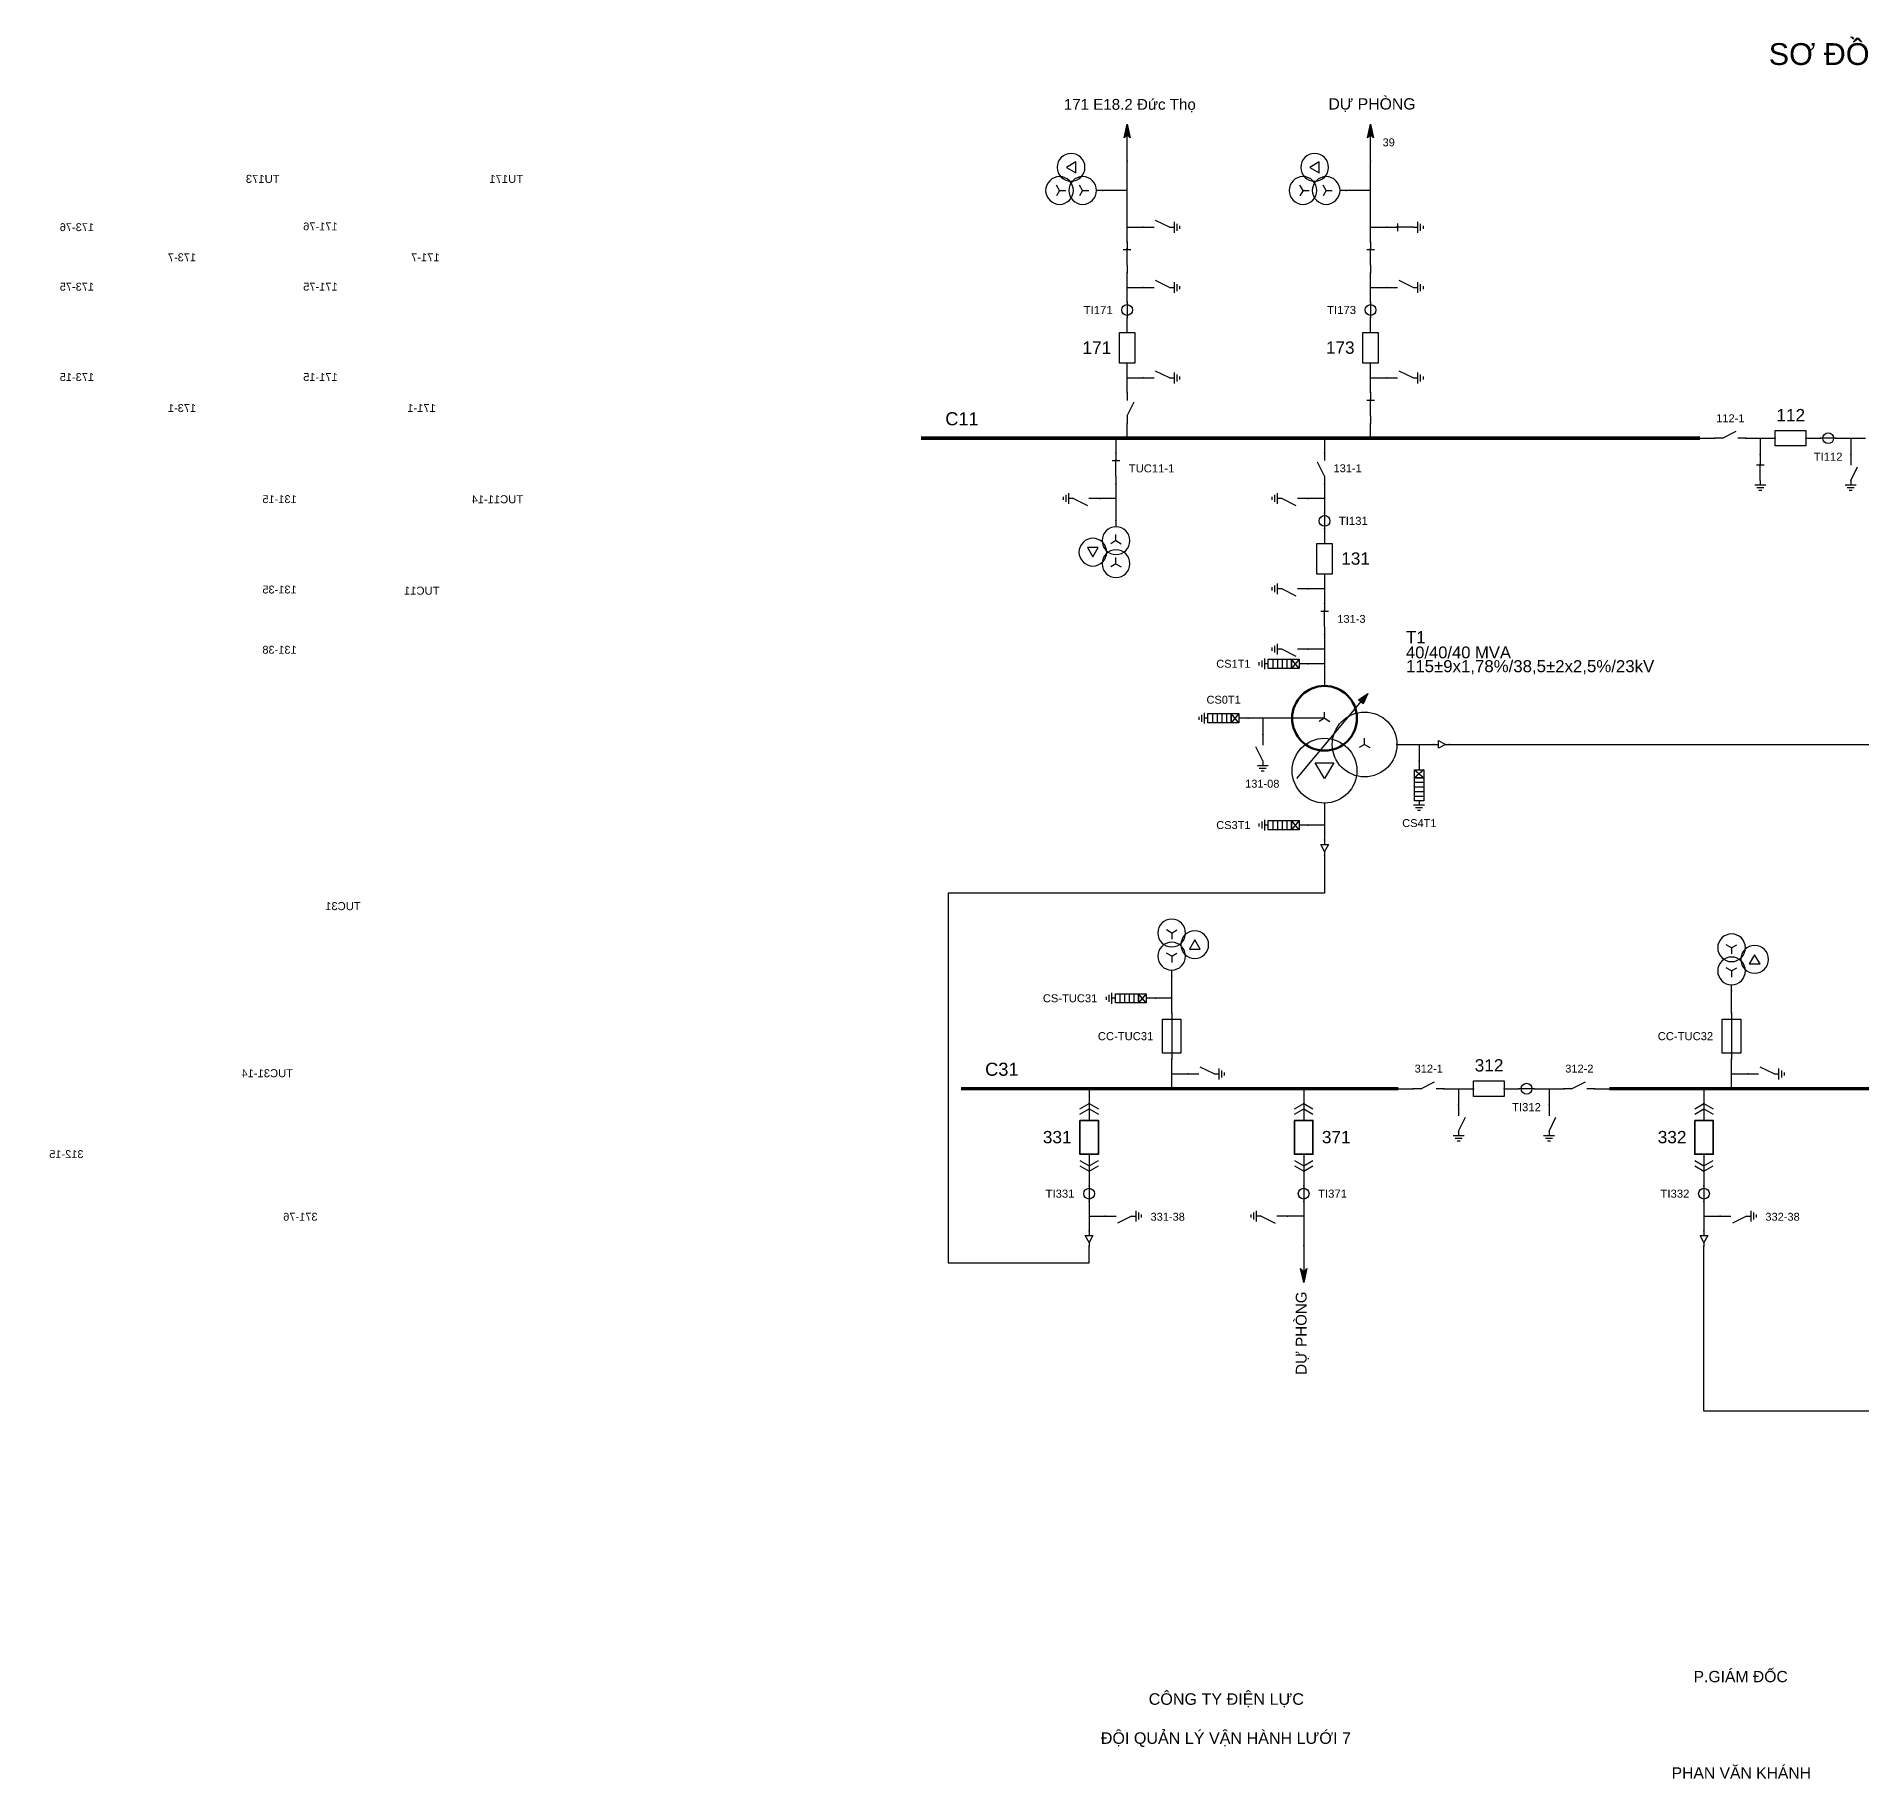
# Model space of a CAD drawing. Header units: millimetres. Extents: x -386 to 411, y 7 to 290.
# Drawn here: x -117.8 to 178.1, y 7.5 to 290 of the extents above; entities that cross this region are included whole.
import ezdxf

# ---------------------------------------------------------------- set-up
doc = ezdxf.new("R2010")
doc.units = ezdxf.units.MM
for name, color, linetype, lineweight in [('BUSBAR_110KV', 1, 'Continuous', 50), ('BUSBAR_35KV', 30, 'Continuous', 50), ('HV_110KV', 1, 'Continuous', 25), ('MV_22KV', 5, 'Continuous', 25), ('MV_35KV', 30, 'Continuous', 25)]:
    doc.layers.add(name, color=color, linetype=linetype, lineweight=lineweight)
doc.layers.add('SYM_PORTS', color=8, linetype='Continuous', plot=False)
doc.layers.add('TEXT', color=7, linetype='Continuous')
doc.styles.add('SLD_TEXT', font='arial.ttf')

# ---------------------------------------------------------------- blocks, each defined once
blk = doc.blocks.new('SYM_DISCONNECTOR_OPEN')
at = {"lineweight": 25}
for points in [[(0, -1.25), (-1.125, 1)], [(0, 2.5), (0, 1.25)], [(0, -1.25), (0, -2.5)]]:
    blk.add_lwpolyline(points, dxfattribs=at)
at = {"layer": 'SYM_PORTS'}
for p in [(0, 2.5), (0, -2.5)]:
    blk.add_point(p, dxfattribs=at)
blk.add_attdef('DEVICE_CODE', (1, -0.5), '', height=2)
blk = doc.blocks.new('SYM_EARTHING_SWITCH_OPEN')
at = {"lineweight": 25}
for points in [[(0, 3), (0, 1.25)], [(0, -1.25), (-1.125, 1)], [(-0.875, -2), (0.875, -2)], [(-0.5625, -2.4375), (0.5625, -2.4375)], [(-0.25, -2.875), (0.25, -2.875)], [(0, -1.25), (0, -2)]]:
    blk.add_lwpolyline(points, dxfattribs=at)
at = {"layer": 'SYM_PORTS'}
blk.add_point((0, 3), dxfattribs=at)
blk.add_attdef('DEVICE_CODE', (1.875, 0), '', height=2)
blk = doc.blocks.new('SYM_CIRCUIT_BREAKER')
at = {"lineweight": 25}
blk.add_lwpolyline([(-1.25, 2.5), (1.25, 2.5), (1.25, -2.5), (-1.25, -2.5)], close=True, dxfattribs=at)
at = {"layer": 'SYM_PORTS'}
for p in [(0, 2.5), (0, -2.5)]:
    blk.add_point(p, dxfattribs=at)
blk.add_attdef('DEVICE_CODE', (2.25, -0.5), '', height=2)
at = {"flags": 1}
blk.add_attdef('RATING', (2.25, -3.5), '', height=2, dxfattribs=at)
blk = doc.blocks.new('SYM_CURRENT_TRANSFORMER')
at = {"lineweight": 25}
blk.add_lwpolyline([(0, 1.25), (0, -1.25)], dxfattribs=at)
blk.add_circle((0, 0), 0.875, dxfattribs=at)
at = {"layer": 'SYM_PORTS'}
for p in [(0, 1.25), (0, -1.25)]:
    blk.add_point(p, dxfattribs=at)
blk.add_attdef('DEVICE_CODE', (1.875, -1.75), '', height=2)
at = {"flags": 1}
blk.add_attdef('RATIO', (1.875, -4.75), '', height=2, dxfattribs=at)
blk = doc.blocks.new('SYM_DISCONNECTOR_CLOSED')
at = {"lineweight": 25}
for points in [[(-0.625, 1.25), (0.625, 1.25)], [(0, 2.5), (0, 1.25)], [(0, -1.25), (0, 1.5)], [(0, -1.25), (0, -2.5)]]:
    blk.add_lwpolyline(points, dxfattribs=at)
at = {"layer": 'SYM_PORTS'}
for p in [(0, 2.5), (0, -2.5)]:
    blk.add_point(p, dxfattribs=at)
blk.add_attdef('DEVICE_CODE', (1.625, -0.5), '', height=2)
blk = doc.blocks.new('SYM_VOLTAGE_TRANSFORMER')
at = {"lineweight": 25}
for points in [[(0, 4.625), (0, 3.625)], [(0, 1.375), (-0.8625, 0.875)], [(0, 1.375), (0, 2.375)], [(0, 1.375), (0.8625, 0.875)], [(0, -2.375), (-0.8625, -2.875)], [(0, -2.375), (0, -1.375)], [(0, -2.375), (0.8625, -2.875)]]:
    blk.add_lwpolyline(points, dxfattribs=at)
blk.add_lwpolyline([(2.875, 0.25), (4.625, 0.25), (3.75, -1.25)], close=True, dxfattribs=at)
for centre in [(0, 1.375), (3.75, -0.5), (0, -2.375)]:
    blk.add_circle(centre, 2.25, dxfattribs=at)
at = {"layer": 'SYM_PORTS'}
blk.add_point((0, 4.625), dxfattribs=at)
blk.add_attdef('DEVICE_CODE', (7, 1.625), '', height=2)
at = {"flags": 1}
blk.add_attdef('RATIO', (7, -1.375), '', height=2, dxfattribs=at)
blk = doc.blocks.new('SYM_LINE_FEEDER_ARROW')
blk.add_hatch(color=7).paths.add_polyline_path([(0, -3), (-0.5, -0.75), (0, -1.25), (0.5, -0.75)])
at = {"lineweight": 25}
blk.add_lwpolyline([(0, 3), (0, -1.25)], dxfattribs=at)
blk.add_lwpolyline([(0, -3), (-0.5, -0.75), (0, -1.25), (0.5, -0.75)], close=True, dxfattribs=at)
at = {"layer": 'SYM_PORTS'}
blk.add_point((0, 3), dxfattribs=at)
blk.add_attdef('LINE_NAME', (1.5, 0), '', height=2)
blk = doc.blocks.new('SYM_EARTHING_SWITCH_CLOSED')
at = {"lineweight": 25}
for points in [[(0, 3), (0, 1.25)], [(-0.625, 1.25), (0.625, 1.25)], [(0, -1.25), (0, 1.5)], [(-0.875, -2), (0.875, -2)], [(-0.5625, -2.4375), (0.5625, -2.4375)], [(-0.25, -2.875), (0.25, -2.875)], [(0, -1.25), (0, -2)]]:
    blk.add_lwpolyline(points, dxfattribs=at)
at = {"layer": 'SYM_PORTS'}
blk.add_point((0, 3), dxfattribs=at)
blk.add_attdef('DEVICE_CODE', (1.875, 0), '', height=2)
blk = doc.blocks.new('SYM_SURGE_ARRESTER')
at = {"lineweight": 25}
for points in [[(0, 4), (0, 2.5)], [(-0.75, 2.5), (0.75, 1.25)], [(0.75, 2.5), (-0.75, 1.25)], [(-0.75, 0.5), (0.75, 0.5)], [(-0.75, -0.25), (0.75, -0.25)], [(-0.75, -1), (0.75, -1)], [(-0.75, -1.75), (0.75, -1.75)], [(0, -2.5), (0, -3.125)], [(-0.875, -3.125), (0.875, -3.125)], [(-0.5625, -3.5625), (0.5625, -3.5625)], [(-0.25, -4), (0.25, -4)]]:
    blk.add_lwpolyline(points, dxfattribs=at)
for points in [[(-0.75, 2.5), (0.75, 2.5), (0.75, 1.25), (-0.75, 1.25)], [(-0.75, 1.25), (0.75, 1.25), (0.75, -2.5), (-0.75, -2.5)]]:
    blk.add_lwpolyline(points, close=True, dxfattribs=at)
at = {"layer": 'SYM_PORTS'}
blk.add_point((0, 4), dxfattribs=at)
blk.add_attdef('DEVICE_CODE', (1.875, 1), '', height=2)
blk = doc.blocks.new('SYM_TRANSFORMER_3W')
blk.add_hatch(color=7).paths.add_polyline_path([(3.75, 8.25), (3.0125, 6.575), (2.2375, 7.225)])
at = {"lineweight": 25}
for points in [[(-7.75, -5.5), (3.0125, 7.35)], [(-3.25, 4.25), (-8.5, 4.25)], [(-3.25, 4.25), (-4.1125, 3.75)], [(-3.25, 4.25), (-3.25, 5.25)], [(-3.25, 4.25), (-2.3875, 3.75)], [(3.25, 0), (2.3875, -0.5)], [(3.25, 0), (3.25, 1)], [(3.25, 0), (4.1125, -0.5)]]:
    blk.add_lwpolyline(points, dxfattribs=at)
for points in [[(3.75, 8.25), (3.0125, 6.575), (2.2375, 7.225)], [(-4.75, -3), (-1.75, -3), (-3.25, -5.5)]]:
    blk.add_lwpolyline(points, close=True, dxfattribs=at)
at = {"lineweight": 50}
blk.add_circle((-3.25, 4.25), 5.25, dxfattribs=at)
at = {"lineweight": 25}
for centre in [(3.25, 0), (-3.25, -4.25)]:
    blk.add_circle(centre, 5.25, dxfattribs=at)
at = {"layer": 'SYM_PORTS'}
for p in [(-3.25, 9.5), (-8.5, 4.25), (8.5, 0), (-3.25, -9.5)]:
    blk.add_point(p, dxfattribs=at)
blk.add_attdef('DEVICE_CODE', (9.5, 6.5), '', height=2)
at = {"flags": 1}
for tag, p in [('POWER', (9.5, 3.5)), ('VOLTAGE_RATIO', (9.5, 0.5))]:
    blk.add_attdef(tag, p, '', height=2, dxfattribs=at)
blk = doc.blocks.new('SYM_CABLE_TERMINATION')
at = {"lineweight": 25}
blk.add_lwpolyline([(-0.625, 0.5), (0.625, 0.5), (0, -0.625)], close=True, dxfattribs=at)
for points in [[(0, 1.25), (0, 0.5)], [(0, -0.625), (0, -1.25)]]:
    blk.add_lwpolyline(points, dxfattribs=at)
at = {"layer": 'SYM_PORTS'}
for p in [(0, 1.25), (0, -1.25)]:
    blk.add_point(p, dxfattribs=at)
blk = doc.blocks.new('SYM_DRAWOUT_BREAKER')
at = {"lineweight": 25}
for points in [[(-1.5, 4.625), (0, 5.5), (1.5, 4.625)], [(-1.5, 3.75), (0, 4.625), (1.5, 3.75)], [(0, 5.5), (0, 2.75)], [(0, -2.75), (0, -5.5)], [(-1.5, -3.75), (0, -4.625), (1.5, -3.75)], [(-1.5, -4.625), (0, -5.5), (1.5, -4.625)]]:
    blk.add_lwpolyline(points, dxfattribs=at)
at = {"lineweight": 35}
blk.add_lwpolyline([(-1.5, 2.75), (1.5, 2.75), (1.5, -2.75), (-1.5, -2.75)], close=True, dxfattribs=at)
at = {"layer": 'SYM_PORTS'}
for p in [(0, 5.5), (0, -5.5)]:
    blk.add_point(p, dxfattribs=at)
blk.add_attdef('DEVICE_CODE', (2.5, 2.5), '', height=2)
at = {"flags": 1}
blk.add_attdef('RATING', (2.5, -0.5), '', height=2, dxfattribs=at)
blk = doc.blocks.new('SYM_FUSE_DISCONNECTOR')
at = {"lineweight": 25}
blk.add_lwpolyline([(0, 3.75), (0, -3.75)], dxfattribs=at)
blk.add_lwpolyline([(-1.5, 2.75), (1.5, 2.75), (1.5, -2.75), (-1.5, -2.75)], close=True, dxfattribs=at)
at = {"layer": 'SYM_PORTS'}
for p in [(0, 3.75), (0, -3.75)]:
    blk.add_point(p, dxfattribs=at)
blk.add_attdef('DEVICE_CODE', (2.5, 0.75), '', height=2)
at = {"flags": 1}
blk.add_attdef('RATING', (2.5, -2.25), '', height=2, dxfattribs=at)

msp = doc.modelspace()

# ---------------------------------------------------------------- linework, layer by layer
at = {"layer": 'BUSBAR_110KV', "const_width": 0.582}
msp.add_lwpolyline([(25.62, 224.83), (151.96, 224.83)], dxfattribs=at)
at = {"layer": 'BUSBAR_35KV', "const_width": 0.582}
for points in [[(32.09, 119.33), (103.03, 119.33)], [(137.24, 119.33), (242.13, 119.33)]]:
    msp.add_lwpolyline(points, dxfattribs=at)
at = {"layer": 'HV_110KV'}
for points in [[(59.04, 265.01), (59.04, 269.78)], [(98.53, 265.01), (98.53, 269.78)], [(59.04, 265.01), (55.09, 265.01)], [(59.04, 259.04), (59.04, 265.01)], [(98.53, 265.01), (94.58, 265.01)], [(98.53, 259.04), (98.53, 265.01)], [(59.04, 256.65), (59.04, 259.04)], [(59.04, 259.04), (61.67, 259.04)], [(98.53, 256.65), (98.53, 259.04)], [(98.53, 259.04), (101.16, 259.04)], [(59.04, 249.26), (59.04, 251.65)], [(98.53, 249.26), (98.53, 251.65)], [(59.04, 246.88), (59.04, 249.26)], [(59.04, 249.26), (61.67, 249.26)], [(98.53, 246.88), (98.53, 249.26)], [(98.53, 249.26), (101.16, 249.26)], [(59.04, 241.99), (59.04, 244.38)], [(98.53, 241.99), (98.53, 244.38)], [(59.04, 234.6), (59.04, 236.99)], [(98.53, 234.6), (98.53, 236.99)], [(59.04, 232.22), (59.04, 234.6)], [(59.04, 234.6), (61.67, 234.6)], [(98.53, 232.22), (98.53, 234.6)], [(98.53, 234.6), (101.16, 234.6)], [(59.04, 224.83), (59.04, 227.22)], [(98.53, 224.83), (98.53, 227.22)], [(57.24, 224.83), (57.24, 222.44)], [(91.06, 224.83), (91.06, 222.44)], [(151.96, 224.83), (154.34, 224.83)], [(159.34, 224.83), (161.73, 224.83)], [(161.73, 224.83), (161.73, 222.2)], [(161.73, 224.83), (164.12, 224.83)], [(169.12, 224.83), (171.5, 224.83)], [(174, 224.83), (176.39, 224.83)], [(176.39, 224.83), (176.39, 222.2)], [(176.39, 224.83), (178.78, 224.83)], [(57.24, 217.44), (57.24, 215.06)], [(91.06, 217.44), (91.06, 215.06)], [(57.24, 215.06), (54.61, 215.06)], [(57.24, 215.06), (57.24, 211.48)], [(91.06, 215.06), (88.43, 215.06)], [(91.06, 215.06), (91.06, 212.67)], [(91.06, 210.17), (91.06, 207.78)], [(91.06, 202.78), (91.06, 200.4)], [(91.06, 200.4), (88.43, 200.4)], [(91.06, 200.4), (91.06, 198.01)], [(91.06, 193.01), (91.06, 190.62)], [(91.06, 190.62), (88.43, 190.62)], [(91.06, 190.62), (91.06, 188.24)], [(91.06, 188.24), (88.43, 188.24)], [(91.06, 188.24), (91.06, 184.66)], [(81.04, 179.41), (78.65, 179.41)], [(85.81, 179.41), (81.04, 179.41)], [(81.04, 179.41), (81.04, 176.77)]]:
    msp.add_lwpolyline(points, dxfattribs=at)
at = {"layer": 'MV_22KV'}
for points in [[(111.28, 175.16), (113.98, 175.16), (223.5, 175.16), (223.5, 164.53), (328.5, 164.53), (328.5, 188.53), (390.4, 188.53), (390.4, 170.61), (387.7, 170.61)], [(102.81, 175.16), (106.39, 175.16)], [(106.39, 175.16), (106.39, 172.52)], [(106.39, 175.16), (108.78, 175.16)]]:
    msp.add_lwpolyline(points, dxfattribs=at)
at = {"layer": 'MV_35KV'}
for points in [[(242.71, 165.81), (242.71, 163.11), (242.71, 122.53), (244.5, 122.53), (244.5, 67.03), (152.6, 67.03), (152.6, 91.08), (152.6, 93.78)], [(91.06, 165.66), (91.06, 162.08)], [(91.06, 162.08), (88.43, 162.08)], [(91.06, 162.08), (91.06, 159.69)], [(91.06, 157.19), (91.06, 154.49), (91.06, 151.03), (30, 151.03), (30, 91.08), (52.88, 91.08), (52.88, 93.78)], [(66.27, 133.99), (66.27, 137.57)], [(66.27, 133.99), (63.64, 133.99)], [(66.27, 131.6), (66.27, 133.99)], [(157.07, 131.6), (157.07, 135.18)], [(66.27, 121.72), (66.27, 124.1)], [(66.27, 119.33), (66.27, 121.72)], [(66.27, 121.72), (68.9, 121.72)], [(157.07, 121.72), (157.07, 124.1)], [(157.07, 119.33), (157.07, 121.72)], [(157.07, 121.72), (159.71, 121.72)], [(52.88, 119.33), (52.88, 116.94)], [(87.68, 119.33), (87.68, 116.94)], [(103.03, 119.33), (105.42, 119.33)], [(110.42, 119.33), (112.81, 119.33)], [(112.81, 119.33), (112.81, 116.7)], [(112.81, 119.33), (115.2, 119.33)], [(120.2, 119.33), (122.58, 119.33)], [(125.08, 119.33), (127.47, 119.33)], [(127.47, 119.33), (127.47, 116.7)], [(127.47, 119.33), (129.86, 119.33)], [(134.86, 119.33), (137.24, 119.33)], [(152.6, 119.33), (152.6, 116.94)], [(52.88, 105.94), (52.88, 103.56)], [(87.68, 105.94), (87.68, 103.56)], [(152.6, 105.94), (152.6, 103.56)], [(52.88, 101.06), (52.88, 98.67)], [(87.68, 101.06), (87.68, 98.67)], [(152.6, 101.06), (152.6, 98.67)], [(52.88, 98.67), (55.51, 98.67)], [(52.88, 98.67), (52.88, 96.28)], [(87.68, 98.67), (85.05, 98.67)], [(87.68, 98.67), (87.68, 93.9)], [(152.6, 98.67), (155.23, 98.67)], [(152.6, 98.67), (152.6, 96.28)]]:
    msp.add_lwpolyline(points, dxfattribs=at)

# ---------------------------------------------------------------- block references
at = {"layer": 'HV_110KV', "rotation": 180}
for p in [(59.04, 272.78), (98.53, 272.78)]:
    msp.add_blockref('SYM_LINE_FEEDER_ARROW', p, dxfattribs=at)
at = {"layer": 'HV_110KV'}
ref = msp.add_blockref('SYM_VOLTAGE_TRANSFORMER', (89.95, 265.01), dxfattribs=dict(at, xscale=-1, rotation=270))
ref.add_attrib('DEVICE_CODE', 'TU173', (78.4, 266.24), dxfattribs={"layer": 'TEXT', "extrusion": (0, 0, -1), "height": 1.307, "style": 'SLD_TEXT'})
ref = msp.add_blockref('SYM_VOLTAGE_TRANSFORMER', (50.46, 265.01), dxfattribs=dict(at, xscale=-1, rotation=270))
ref.add_attrib('DEVICE_CODE', 'TU171', (38.91, 266.24), dxfattribs={"layer": 'TEXT', "extrusion": (0, 0, -1), "height": 1.307, "style": 'SLD_TEXT'})
ref = msp.add_blockref('SYM_EARTHING_SWITCH_CLOSED', (104.16, 259.04), dxfattribs=dict(at, xscale=-1, rotation=90))
ref.add_attrib('DEVICE_CODE', '173-76', (108.49, 258.42), dxfattribs={"layer": 'TEXT', "extrusion": (0, 0, -1), "height": 1.282, "style": 'SLD_TEXT'})
ref = msp.add_blockref('SYM_EARTHING_SWITCH_OPEN', (64.67, 259.04), dxfattribs=dict(at, xscale=-1, rotation=90))
ref.add_attrib('DEVICE_CODE', '171-76', (69, 258.54), dxfattribs={"layer": 'TEXT', "extrusion": (0, 0, -1), "height": 1.282, "style": 'SLD_TEXT'})
ref = msp.add_blockref('SYM_DISCONNECTOR_CLOSED', (98.53, 254.15), dxfattribs=dict(at, xscale=-1))
ref.add_attrib('DEVICE_CODE', '173-7', (91.94, 253.53), dxfattribs={"layer": 'TEXT', "extrusion": (0, 0, -1), "height": 1.284, "style": 'SLD_TEXT'})
ref = msp.add_blockref('SYM_DISCONNECTOR_CLOSED', (59.04, 254.15), dxfattribs=dict(at, xscale=-1))
ref.add_attrib('DEVICE_CODE', '171-7', (52.45, 253.52), dxfattribs={"layer": 'TEXT', "extrusion": (0, 0, -1), "height": 1.295, "style": 'SLD_TEXT'})
ref = msp.add_blockref('SYM_EARTHING_SWITCH_OPEN', (104.16, 249.26), dxfattribs=dict(at, xscale=-1, rotation=90))
ref.add_attrib('DEVICE_CODE', '173-75', (108.49, 248.77), dxfattribs={"layer": 'TEXT', "extrusion": (0, 0, -1), "height": 1.282, "style": 'SLD_TEXT'})
ref = msp.add_blockref('SYM_EARTHING_SWITCH_OPEN', (64.67, 249.26), dxfattribs=dict(at, xscale=-1, rotation=90))
ref.add_attrib('DEVICE_CODE', '171-75', (69, 248.77), dxfattribs={"layer": 'TEXT', "extrusion": (0, 0, -1), "height": 1.282, "style": 'SLD_TEXT'})
ref = msp.add_blockref('SYM_CURRENT_TRANSFORMER', (59.04, 245.63), dxfattribs=at)
ref.add_attrib('DEVICE_CODE', 'TI171', (51.98, 244.96), dxfattribs={"layer": 'TEXT', "height": 1.325, "style": 'SLD_TEXT'})
ref = msp.add_blockref('SYM_CURRENT_TRANSFORMER', (98.53, 245.63), dxfattribs=at)
ref.add_attrib('DEVICE_CODE', 'TI173', (91.48, 244.97), dxfattribs={"layer": 'TEXT', "height": 1.314, "style": 'SLD_TEXT'})
ref = msp.add_blockref('SYM_CIRCUIT_BREAKER', (59.04, 239.49), dxfattribs=at)
ref.add_attrib('DEVICE_CODE', '171', (51.79, 238.51), dxfattribs={"layer": 'TEXT', "height": 2.015, "style": 'SLD_TEXT'})
ref = msp.add_blockref('SYM_CIRCUIT_BREAKER', (98.53, 239.49), dxfattribs=at)
ref.add_attrib('DEVICE_CODE', '173', (91.28, 238.53), dxfattribs={"layer": 'TEXT', "height": 1.998, "style": 'SLD_TEXT'})
ref = msp.add_blockref('SYM_EARTHING_SWITCH_OPEN', (104.16, 234.6), dxfattribs=dict(at, xscale=-1, rotation=90))
ref.add_attrib('DEVICE_CODE', '173-15', (108.49, 234.11), dxfattribs={"layer": 'TEXT', "extrusion": (0, 0, -1), "height": 1.282, "style": 'SLD_TEXT'})
ref = msp.add_blockref('SYM_EARTHING_SWITCH_OPEN', (64.67, 234.6), dxfattribs=dict(at, xscale=-1, rotation=90))
ref.add_attrib('DEVICE_CODE', '171-15', (69, 234.11), dxfattribs={"layer": 'TEXT', "extrusion": (0, 0, -1), "height": 1.282, "style": 'SLD_TEXT'})
ref = msp.add_blockref('SYM_DISCONNECTOR_CLOSED', (98.53, 229.72), dxfattribs=dict(at, xscale=-1))
ref.add_attrib('DEVICE_CODE', '173-1', (91.94, 229.09), dxfattribs={"layer": 'TEXT', "extrusion": (0, 0, -1), "height": 1.284, "style": 'SLD_TEXT'})
ref = msp.add_blockref('SYM_DISCONNECTOR_OPEN', (59.04, 229.72), dxfattribs=dict(at, xscale=-1))
ref.add_attrib('DEVICE_CODE', '171-1', (53.07, 229.08), dxfattribs={"layer": 'TEXT', "extrusion": (0, 0, -1), "height": 1.295, "style": 'SLD_TEXT'})
ref = msp.add_blockref('SYM_DISCONNECTOR_OPEN', (156.84, 224.83), dxfattribs=dict(at, rotation=270))
ref.add_attrib('DEVICE_CODE', '112-1', (154.59, 227.43), dxfattribs={"layer": 'TEXT', "height": 1.281, "style": 'SLD_TEXT'})
ref = msp.add_blockref('SYM_CIRCUIT_BREAKER', (166.62, 224.83), dxfattribs=dict(at, rotation=270))
ref.add_attrib('DEVICE_CODE', '112', (164.35, 227.58), dxfattribs={"layer": 'TEXT', "height": 1.994, "style": 'SLD_TEXT'})
ref = msp.add_blockref('SYM_CURRENT_TRANSFORMER', (172.75, 224.83), dxfattribs=dict(at, rotation=270))
ref.add_attrib('DEVICE_CODE', 'TI112', (170.39, 221.18), dxfattribs={"layer": 'TEXT', "height": 1.311, "style": 'SLD_TEXT'})
ref = msp.add_blockref('SYM_EARTHING_SWITCH_OPEN', (176.39, 219.2), dxfattribs=dict(at, xscale=-1))
ref.add_attrib('DEVICE_CODE', '112-25', (173.78, 213.58), dxfattribs={"layer": 'TEXT', "extrusion": (0, 0, -1), "height": 1.28, "style": 'SLD_TEXT'})
ref = msp.add_blockref('SYM_EARTHING_SWITCH_CLOSED', (161.73, 219.2), dxfattribs=dict(at, xscale=-1))
ref.add_attrib('DEVICE_CODE', '112-15', (158.99, 213.58), dxfattribs={"layer": 'TEXT', "extrusion": (0, 0, -1), "height": 1.28, "style": 'SLD_TEXT'})
ref = msp.add_blockref('SYM_DISCONNECTOR_CLOSED', (57.24, 219.94), dxfattribs=at)
ref.add_attrib('DEVICE_CODE', 'TUC11-1', (59.32, 219.29), dxfattribs={"layer": 'TEXT', "height": 1.301, "style": 'SLD_TEXT'})
ref = msp.add_blockref('SYM_DISCONNECTOR_OPEN', (91.06, 219.94), dxfattribs=at)
ref.add_attrib('DEVICE_CODE', '131-1', (92.52, 219.32), dxfattribs={"layer": 'TEXT', "height": 1.281, "style": 'SLD_TEXT'})
ref = msp.add_blockref('SYM_EARTHING_SWITCH_OPEN', (237.08, 215.06), dxfattribs=dict(at, xscale=-1, rotation=270))
ref.add_attrib('DEVICE_CODE', '132-25', (227.28, 214.31), dxfattribs={"layer": 'TEXT', "extrusion": (0, 0, -1), "height": 1.28, "style": 'SLD_TEXT'})
ref = msp.add_blockref('SYM_EARTHING_SWITCH_OPEN', (206.73, 215.06), dxfattribs=dict(at, xscale=-1, rotation=270))
ref.add_attrib('DEVICE_CODE', 'TUC12-24', (194.02, 214.28), dxfattribs={"layer": 'TEXT', "extrusion": (0, 0, -1), "height": 1.298, "style": 'SLD_TEXT'})
ref = msp.add_blockref('SYM_EARTHING_SWITCH_OPEN', (85.43, 215.06), dxfattribs=dict(at, xscale=-1, rotation=270))
ref.add_attrib('DEVICE_CODE', '131-15', (75.63, 214.31), dxfattribs={"layer": 'TEXT', "extrusion": (0, 0, -1), "height": 1.28, "style": 'SLD_TEXT'})
ref = msp.add_blockref('SYM_EARTHING_SWITCH_OPEN', (51.61, 215.06), dxfattribs=dict(at, xscale=-1, rotation=270))
ref.add_attrib('DEVICE_CODE', 'TUC11-14', (38.91, 214.28), dxfattribs={"layer": 'TEXT', "extrusion": (0, 0, -1), "height": 1.298, "style": 'SLD_TEXT'})
ref = msp.add_blockref('SYM_VOLTAGE_TRANSFORMER', (212.36, 206.85), dxfattribs=dict(at, xscale=-1))
ref.add_attrib('DEVICE_CODE', 'TUC12', (207.58, 199.45), dxfattribs={"layer": 'TEXT', "extrusion": (0, 0, -1), "height": 1.303, "style": 'SLD_TEXT'})
ref = msp.add_blockref('SYM_VOLTAGE_TRANSFORMER', (57.24, 206.85), dxfattribs=dict(at, xscale=-1))
ref.add_attrib('DEVICE_CODE', 'TUC11', (52.47, 199.45), dxfattribs={"layer": 'TEXT', "extrusion": (0, 0, -1), "height": 1.303, "style": 'SLD_TEXT'})
ref = msp.add_blockref('SYM_CURRENT_TRANSFORMER', (91.06, 211.42), dxfattribs=at)
ref.add_attrib('DEVICE_CODE', 'TI131', (93.39, 210.77), dxfattribs={"layer": 'TEXT', "height": 1.311, "style": 'SLD_TEXT'})
ref = msp.add_blockref('SYM_CIRCUIT_BREAKER', (91.06, 205.28), dxfattribs=at)
ref.add_attrib('DEVICE_CODE', '131', (93.77, 204.32), dxfattribs={"layer": 'TEXT', "height": 1.998, "style": 'SLD_TEXT'})
ref = msp.add_blockref('SYM_EARTHING_SWITCH_OPEN', (237.08, 200.4), dxfattribs=dict(at, xscale=-1, rotation=270))
ref.add_attrib('DEVICE_CODE', '132-35', (227.28, 199.65), dxfattribs={"layer": 'TEXT', "extrusion": (0, 0, -1), "height": 1.28, "style": 'SLD_TEXT'})
ref = msp.add_blockref('SYM_EARTHING_SWITCH_OPEN', (85.43, 200.4), dxfattribs=dict(at, xscale=-1, rotation=270))
ref.add_attrib('DEVICE_CODE', '131-35', (75.63, 199.65), dxfattribs={"layer": 'TEXT', "extrusion": (0, 0, -1), "height": 1.28, "style": 'SLD_TEXT'})
ref = msp.add_blockref('SYM_DISCONNECTOR_CLOSED', (91.06, 195.51), dxfattribs=at)
ref.add_attrib('DEVICE_CODE', '131-3', (93.14, 194.89), dxfattribs={"layer": 'TEXT', "height": 1.281, "style": 'SLD_TEXT'})
ref = msp.add_blockref('SYM_TRANSFORMER_3W', (94.31, 175.16), dxfattribs=at)
ref.add_attrib('DEVICE_CODE', 'T1', (104.27, 191.59), dxfattribs={"layer": 'TEXT', "height": 1.951, "style": 'SLD_TEXT'})
ref = msp.add_blockref('SYM_EARTHING_SWITCH_OPEN', (237.08, 190.62), dxfattribs=dict(at, xscale=-1, rotation=270))
ref.add_attrib('DEVICE_CODE', '132-38', (227.28, 189.88), dxfattribs={"layer": 'TEXT', "extrusion": (0, 0, -1), "height": 1.28, "style": 'SLD_TEXT'})
ref = msp.add_blockref('SYM_EARTHING_SWITCH_OPEN', (85.43, 190.62), dxfattribs=dict(at, xscale=-1, rotation=270))
ref.add_attrib('DEVICE_CODE', '131-38', (75.63, 189.88), dxfattribs={"layer": 'TEXT', "extrusion": (0, 0, -1), "height": 1.28, "style": 'SLD_TEXT'})
ref = msp.add_blockref('SYM_SURGE_ARRESTER', (84.43, 188.24), dxfattribs=dict(at, rotation=270))
ref.add_attrib('DEVICE_CODE', 'CS1T1', (73.5, 187.61), dxfattribs={"layer": 'TEXT', "height": 1.278, "style": 'SLD_TEXT'})
ref = msp.add_blockref('SYM_SURGE_ARRESTER', (74.65, 179.41), dxfattribs=dict(at, rotation=270))
ref.add_attrib('DEVICE_CODE', 'CS0T1', (71.92, 181.78), dxfattribs={"layer": 'TEXT', "height": 1.278, "style": 'SLD_TEXT'})
ref = msp.add_blockref('SYM_EARTHING_SWITCH_OPEN', (81.04, 173.77), dxfattribs=at)
ref.add_attrib('DEVICE_CODE', '131-08', (78.18, 168.16), dxfattribs={"layer": 'TEXT', "height": 1.28, "style": 'SLD_TEXT'})
at = {"layer": 'MV_22KV', "rotation": 90}
msp.add_blockref('SYM_CABLE_TERMINATION', (110.03, 175.16), dxfattribs=at)
at = {"layer": 'MV_22KV'}
ref = msp.add_blockref('SYM_SURGE_ARRESTER', (106.39, 168.52), dxfattribs=at)
ref.add_attrib('DEVICE_CODE', 'CS4T1', (103.66, 161.77), dxfattribs={"layer": 'TEXT', "height": 1.278, "style": 'SLD_TEXT'})
at = {"layer": 'MV_35KV'}
ref = msp.add_blockref('SYM_SURGE_ARRESTER', (84.43, 162.08), dxfattribs=dict(at, rotation=270))
ref.add_attrib('DEVICE_CODE', 'CS3T1', (73.5, 161.45), dxfattribs={"layer": 'TEXT', "height": 1.278, "style": 'SLD_TEXT'})
for name, p in [('SYM_CABLE_TERMINATION', (91.06, 158.44)), ('SYM_CABLE_TERMINATION', (52.88, 95.03)), ('SYM_CABLE_TERMINATION', (152.6, 95.03)), ('SYM_LINE_FEEDER_ARROW', (87.68, 90.9))]:
    msp.add_blockref(name, p, dxfattribs=at)
ref = msp.add_blockref('SYM_VOLTAGE_TRANSFORMER', (66.27, 142.2), dxfattribs=dict(at, xscale=-1, rotation=180))
ref.add_attrib('DEVICE_CODE', 'TUC31', (65.25, 148.29), dxfattribs={"layer": 'TEXT', "extrusion": (0, 0, -1), "height": 1.303, "style": 'SLD_TEXT'})
ref = msp.add_blockref('SYM_VOLTAGE_TRANSFORMER', (157.07, 139.81), dxfattribs=dict(at, xscale=-1, rotation=180))
ref.add_attrib('DEVICE_CODE', 'TUC32', (156.05, 145.9), dxfattribs={"layer": 'TEXT', "extrusion": (0, 0, -1), "height": 1.303, "style": 'SLD_TEXT'})
ref = msp.add_blockref('SYM_SURGE_ARRESTER', (59.64, 133.99), dxfattribs=dict(at, rotation=270))
ref.add_attrib('DEVICE_CODE', 'CS-TUC31', (45.38, 133.35), dxfattribs={"layer": 'TEXT', "height": 1.292, "style": 'SLD_TEXT'})
ref = msp.add_blockref('SYM_FUSE_DISCONNECTOR', (66.27, 127.85), dxfattribs=at)
ref.add_attrib('DEVICE_CODE', 'CC-TUC31', (54.3, 127.2), dxfattribs={"layer": 'TEXT', "height": 1.301, "style": 'SLD_TEXT'})
ref = msp.add_blockref('SYM_FUSE_DISCONNECTOR', (157.07, 127.85), dxfattribs=at)
ref.add_attrib('DEVICE_CODE', 'CC-TUC32', (145.1, 127.2), dxfattribs={"layer": 'TEXT', "height": 1.301, "style": 'SLD_TEXT'})
ref = msp.add_blockref('SYM_EARTHING_SWITCH_OPEN', (162.71, 121.72), dxfattribs=dict(at, xscale=-1, rotation=90))
ref.add_attrib('DEVICE_CODE', 'TUC32-24', (167.04, 121.19), dxfattribs={"layer": 'TEXT', "extrusion": (0, 0, -1), "height": 1.298, "style": 'SLD_TEXT'})
ref = msp.add_blockref('SYM_EARTHING_SWITCH_OPEN', (71.9, 121.72), dxfattribs=dict(at, xscale=-1, rotation=90))
ref.add_attrib('DEVICE_CODE', 'TUC31-14', (76.23, 121.19), dxfattribs={"layer": 'TEXT', "extrusion": (0, 0, -1), "height": 1.298, "style": 'SLD_TEXT'})
ref = msp.add_blockref('SYM_DISCONNECTOR_OPEN', (107.92, 119.33), dxfattribs=dict(at, rotation=270))
ref.add_attrib('DEVICE_CODE', '312-1', (105.67, 121.95), dxfattribs={"layer": 'TEXT', "height": 1.281, "style": 'SLD_TEXT'})
ref = msp.add_blockref('SYM_CIRCUIT_BREAKER', (117.7, 119.33), dxfattribs=dict(at, rotation=270))
ref.add_attrib('DEVICE_CODE', '312', (115.42, 122.12), dxfattribs={"layer": 'TEXT', "height": 1.998, "style": 'SLD_TEXT'})
ref = msp.add_blockref('SYM_DISCONNECTOR_OPEN', (132.36, 119.33), dxfattribs=dict(at, rotation=270))
ref.add_attrib('DEVICE_CODE', '312-2', (130.1, 121.95), dxfattribs={"layer": 'TEXT', "height": 1.281, "style": 'SLD_TEXT'})
ref = msp.add_blockref('SYM_CURRENT_TRANSFORMER', (123.83, 119.33), dxfattribs=dict(at, rotation=270))
ref.add_attrib('DEVICE_CODE', 'TI312', (121.47, 115.68), dxfattribs={"layer": 'TEXT', "height": 1.311, "style": 'SLD_TEXT'})
ref = msp.add_blockref('SYM_EARTHING_SWITCH_OPEN', (127.47, 113.7), dxfattribs=dict(at, xscale=-1))
ref.add_attrib('DEVICE_CODE', '312-25', (124.86, 108.08), dxfattribs={"layer": 'TEXT', "extrusion": (0, 0, -1), "height": 1.28, "style": 'SLD_TEXT'})
ref = msp.add_blockref('SYM_EARTHING_SWITCH_OPEN', (112.81, 113.7), dxfattribs=dict(at, xscale=-1))
ref.add_attrib('DEVICE_CODE', '312-15', (110.2, 108.08), dxfattribs={"layer": 'TEXT', "extrusion": (0, 0, -1), "height": 1.28, "style": 'SLD_TEXT'})
ref = msp.add_blockref('SYM_DRAWOUT_BREAKER', (52.88, 111.44), dxfattribs=at)
ref.add_attrib('DEVICE_CODE', '331', (45.38, 110.48), dxfattribs={"layer": 'TEXT', "height": 1.998, "style": 'SLD_TEXT'})
ref = msp.add_blockref('SYM_DRAWOUT_BREAKER', (87.68, 111.44), dxfattribs=at)
ref.add_attrib('DEVICE_CODE', '371', (90.63, 110.48), dxfattribs={"layer": 'TEXT', "height": 1.998, "style": 'SLD_TEXT'})
ref = msp.add_blockref('SYM_DRAWOUT_BREAKER', (152.6, 111.44), dxfattribs=at)
ref.add_attrib('DEVICE_CODE', '332', (145.1, 110.48), dxfattribs={"layer": 'TEXT', "height": 1.998, "style": 'SLD_TEXT'})
ref = msp.add_blockref('SYM_CURRENT_TRANSFORMER', (52.88, 102.31), dxfattribs=at)
ref.add_attrib('DEVICE_CODE', 'TI331', (45.82, 101.65), dxfattribs={"layer": 'TEXT', "height": 1.311, "style": 'SLD_TEXT'})
ref = msp.add_blockref('SYM_CURRENT_TRANSFORMER', (87.68, 102.31), dxfattribs=at)
ref.add_attrib('DEVICE_CODE', 'TI371', (90.01, 101.65), dxfattribs={"layer": 'TEXT', "height": 1.314, "style": 'SLD_TEXT'})
ref = msp.add_blockref('SYM_CURRENT_TRANSFORMER', (152.6, 102.31), dxfattribs=at)
ref.add_attrib('DEVICE_CODE', 'TI332', (145.55, 101.65), dxfattribs={"layer": 'TEXT', "height": 1.311, "style": 'SLD_TEXT'})
ref = msp.add_blockref('SYM_EARTHING_SWITCH_OPEN', (182.95, 97.28), dxfattribs=dict(at, xscale=-1, rotation=270))
ref.add_attrib('DEVICE_CODE', 'T301-15', (171.96, 96.53), dxfattribs={"layer": 'TEXT', "extrusion": (0, 0, -1), "height": 1.29, "style": 'SLD_TEXT'})
ref = msp.add_blockref('SYM_EARTHING_SWITCH_OPEN', (82.05, 98.67), dxfattribs=dict(at, xscale=-1, rotation=270))
ref.add_attrib('DEVICE_CODE', '371-76', (72.24, 97.92), dxfattribs={"layer": 'TEXT', "extrusion": (0, 0, -1), "height": 1.282, "style": 'SLD_TEXT'})
ref = msp.add_blockref('SYM_EARTHING_SWITCH_OPEN', (58.51, 98.67), dxfattribs=dict(at, rotation=90))
ref.add_attrib('DEVICE_CODE', '331-38', (62.84, 97.92), dxfattribs={"layer": 'TEXT', "height": 1.28, "style": 'SLD_TEXT'})
ref = msp.add_blockref('SYM_EARTHING_SWITCH_OPEN', (158.23, 98.67), dxfattribs=dict(at, rotation=90))
ref.add_attrib('DEVICE_CODE', '332-38', (162.56, 97.92), dxfattribs={"layer": 'TEXT', "height": 1.28, "style": 'SLD_TEXT'})

# ---------------------------------------------------------------- texts
at = {"layer": 'TEXT', "attachment_point": 7, "style": 'SLD_TEXT'}
for s, insert, char_height in [('SƠ ĐỒ NHẤT THỨ TRẠM 110KV THẠCH KHÊ', (163.1, 284.58), 3.5451), ('171 E18.2 Đức Thọ', (48.78, 277.71), 1.7554), ('DỰ PHÒNG', (91.69, 277.73), 1.833), ('39', (100.48, 272.16), 1.275), ('C11', (29.55, 226.9), 2.117), ('40/40/40 MVA', (104.27, 189.1), 1.9239), ('115±9x1,78%/38,5±2x2,5%/23kV', (104.27, 186.52), 1.9511), ('C31', (36.02, 121.4), 2.117), ('P.GIÁM ĐỐC', (150.91, 23.05), 1.823), ('CÔNG TY ĐIỆN LỰC', (62.54, 18.99), 1.8716), ('ĐỘI QUẢN LÝ VẬN HÀNH LƯỚI 7', (54.78, 12.56), 1.868), ('PHAN VĂN KHÁNH', (147.36, 7.45), 1.82)]:
    msp.add_mtext(s, dxfattribs=dict(at, insert=insert, char_height=char_height))
at = {"layer": 'TEXT', "insert": (88.54, 72.92), "char_height": 1.753, "attachment_point": 7, "rotation": 90, "style": 'SLD_TEXT'}
msp.add_mtext('DỰ PHÒNG', dxfattribs=at)

doc.saveas('drawing.dxf')
